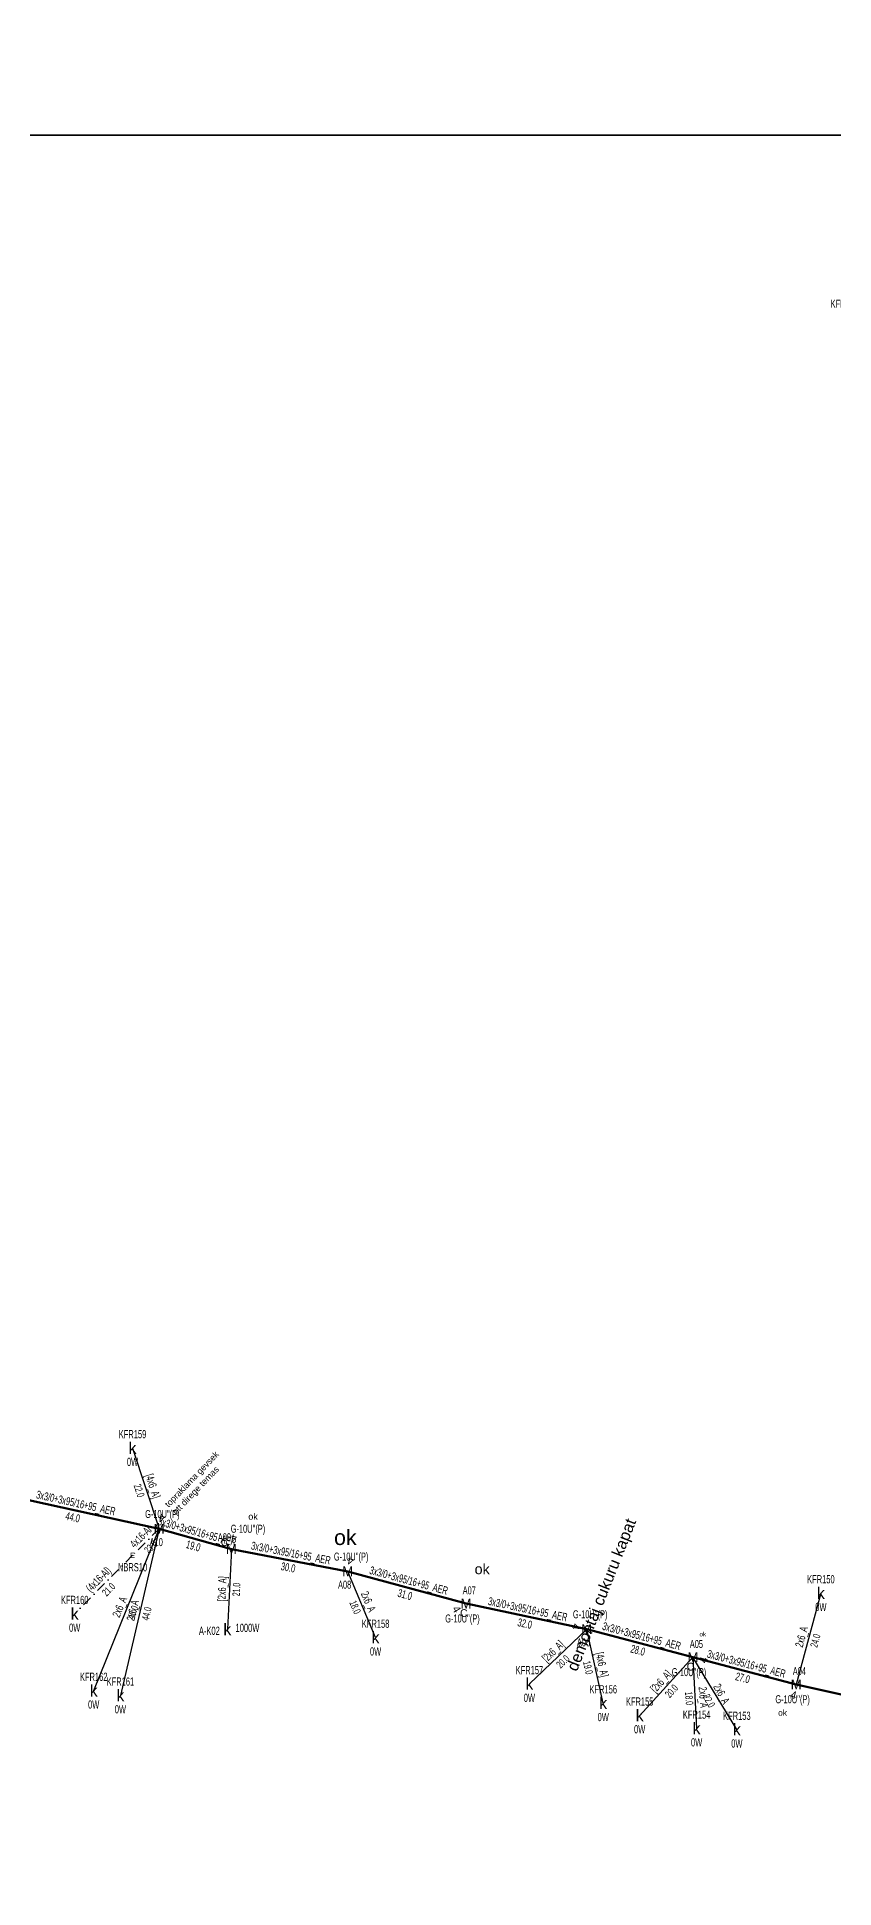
# Model space of a CAD drawing. Header units: millimetres. Extents: x 593538 to 596486, y 4087277 to 4091598.
# Drawn here: x 594641.7 to 594845.9, y 4088988.5 to 4089462.6 of the extents above; entities that cross this region are included whole.
import ezdxf
from ezdxf.enums import TextEntityAlignment as Align

# ---------------------------------------------------------------- set-up
doc = ezdxf.new("R2010")
doc.units = ezdxf.units.MM
doc.linetypes.add('DASHDOT', pattern=[5, 2.5, -1.25, 0, -1.25])
doc.layers.add('ANTET', color=250, linetype='Continuous')
for name, color, linetype, lineweight in [('DIREK_OG_YENI', 10, 'Continuous', 25), ('HAT_ABONE_HAVAI_BYSK', 30, 'Continuous', 30), ('HAT_ABONE_HAVAI_YENI', 30, 'Continuous', 30), ('HAT_ABONE_YERALTI_MEVCUT', 56, 'DASHDOT', 30), ('HAT_ABONE_YERALTI_YENI', 30, 'DASHDOT', 30), ('HAT_OG_HAVAI_YENI', 1, 'Continuous', 70), ('KOFRE_ABONE_MEVCUT', 6, 'Continuous', 25), ('KOFRE_AG_MEVCUT', 6, 'Continuous', 25), ('NODE_ABONE_YENI', 5, 'Continuous', 25), ('Remarks', 1, 'Continuous', 25)]:
    doc.layers.add(name, color=color, linetype=linetype, lineweight=lineweight)
doc.styles.add('Direk', font='B_CAD')
doc.styles.add('New TextStyle_0', font='ARIALUNI.ttf')
doc.styles.get("Standard").update_dxf_attribs({"font": 'Arial'})

msp = doc.modelspace()

# ---------------------------------------------------------------- linework, layer by layer
at = {"layer": 'ANTET', "flags": 128}
for points in [[(593952.5, 4089437.5), (593952.5, 4090517.5), (596292.5, 4090517.5), (596292.5, 4089437.5), (593952.5, 4089437.5)], [(593537.5, 4088357.5), (593537.5, 4089437.5), (596057.5, 4089437.5), (596057.5, 4088357.5), (593537.5, 4088357.5)]]:
    msp.add_lwpolyline(points, close=True, dxfattribs=at)
at = {"layer": 'HAT_ABONE_HAVAI_BYSK'}
for p, q in [((594666.18, 4089101.21), (594673, 4089080.53)), ((594691.51, 4089075.34), (594690.47, 4089054.77)), ((594782.53, 4089054.82), (594767.86, 4089040.78)), ((594786.78, 4089035.85), (594782.53, 4089054.82)), ((594809.75, 4089047.63), (594796.11, 4089032.73))]:
    msp.add_line(p, q, dxfattribs=at)
at = {"layer": 'HAT_ABONE_HAVAI_YENI'}
for p, q in [((594656.23, 4089039.06), (594673, 4089080.53)), ((594673, 4089080.53), (594663.07, 4089037.84)), ((594728.45, 4089052.66), (594721.31, 4089069.61)), ((594842.54, 4089064.04), (594836.21, 4089040.66)), ((594821.01, 4089029.08), (594809.75, 4089047.63)), ((594809.75, 4089047.63), (594810.7, 4089029.37))]:
    msp.add_line(p, q, dxfattribs=at)
at = {"layer": 'HAT_ABONE_YERALTI_MEVCUT', "flags": 128}
msp.add_lwpolyline([(594666.18, 4089073.72), (594651.36, 4089058.75)], dxfattribs=at)
at = {"layer": 'HAT_ABONE_YERALTI_YENI', "flags": 128}
msp.add_lwpolyline([(594673, 4089080.53), (594666.18, 4089073.72)], dxfattribs=at)
at = {"layer": 'HAT_OG_HAVAI_YENI'}
for p, q in [((594673, 4089080.53), (594629.55, 4089090.09)), ((594691.51, 4089075.34), (594673, 4089080.53)), ((594721.31, 4089069.61), (594691.51, 4089075.34)), ((594751.63, 4089061.35), (594721.31, 4089069.61)), ((594782.53, 4089054.82), (594751.63, 4089061.35)), ((594809.75, 4089047.63), (594782.53, 4089054.82)), ((594836.21, 4089040.66), (594809.75, 4089047.63)), ((594872.74, 4089032.57), (594836.21, 4089040.66))]:
    msp.add_line(p, q, dxfattribs=at)

# ---------------------------------------------------------------- texts
at = {"layer": 'DIREK_OG_YENI', "width": 0.53}
for s, p in [("G-10U''(P)", (594673.82, 4089084.31)), ("G-10U''(P)", (594695.76, 4089080.53)), ('A10', (594672.26, 4089077.11)), ('A09', (594689.73, 4089078.36)), ("G-10U''(P)", (594722.19, 4089073.4)), ('A08', (594720.52, 4089066.2)), ('A07', (594752.45, 4089064.75)), ("G-10U''(P)", (594750.71, 4089057.55)), ("G-10U''(P)", (594783.43, 4089058.62)), ('A06', (594781.72, 4089051.42)), ('A05', (594810.64, 4089051.01)), ("G-10U''(P)", (594808.74, 4089043.81)), ('A04', (594837.03, 4089044.06)), ("G-10U''(P)", (594835.29, 4089036.86))]:
    msp.add_text(s, height=2.05, dxfattribs=at).set_placement(p, align=Align.MIDDLE_CENTER)
at = {"layer": 'DIREK_OG_YENI', "style": 'Direk'}
for p in [(594673, 4089080.53), (594691.51, 4089075.34), (594721.31, 4089069.61), (594751.63, 4089061.35), (594782.53, 4089054.82), (594809.75, 4089047.63), (594836.21, 4089040.66)]:
    msp.add_text('M', height=2.5, dxfattribs=at).set_placement(p, align=Align.MIDDLE_CENTER)
at = {"layer": 'DIREK_OG_YENI', "color": 32, "style": 'Direk'}
for rotation, p in [(526.0603, (594673.68, 4089083.24)), (527.8937, (594692.09, 4089078.08)), (525.8447, (594722, 4089072.32)), (300.588, (594749.21, 4089059.92)), (257.3588, (594779.79, 4089055.43)), (435.2294, (594812.46, 4089046.91)), (345.8083, (594835.52, 4089037.94))]:
    msp.add_text('4', height=2, rotation=rotation, dxfattribs=at).set_placement(p, align=Align.MIDDLE_CENTER)
at = {"layer": 'DIREK_OG_YENI', "color": 4, "style": 'Direk'}
for p in [(594689.74, 4089077.11), (594751.04, 4089058.92), (594809.11, 4089045.21)]:
    msp.add_text('C', height=2, dxfattribs=at).set_placement(p, align=Align.MIDDLE_CENTER)
at = {"layer": 'HAT_ABONE_HAVAI_BYSK', "lineweight": 30, "width": 0.53}
for s, rotation, p in [('22.0', 288.2524, (594668.78, 4089090.6)), ('21.0', 447.1257, (594691.84, 4089065.01, 297345.24)), ('20.0', 403.7415, (594775.78, 4089047.19)), ('19.0', 282.6419, (594783.82, 4089045.15)), ('20.0', 407.5349, (594803.56, 4089039.6))]:
    msp.add_text(s, height=1.9, rotation=rotation, dxfattribs=at).set_placement(p, align=Align.TOP_CENTER)
for s, rotation, p in [('[4x6_A]', 288.2524, (594670.4, 4089091.14)), ('[2x6_A]', 447.1257, (594690.14, 4089065.1, 297345.24)), ('[2x6_A]', 403.7415, (594774.6, 4089048.42)), ('[4x6_A]', 282.6419, (594785.48, 4089045.52)), ('[2x6_A]', 407.5349, (594802.3, 4089040.75))]:
    msp.add_text(s, height=2.05, rotation=rotation, dxfattribs=at).set_placement(p, align=Align.CENTER)
at = {"layer": 'HAT_ABONE_HAVAI_YENI', "lineweight": 30, "width": 0.53}
for rotation, p in [(67.9796, (594663.83, 4089060.11)), (292.833, (594725.66, 4089061.46)), (436.9018, (594667.21, 4089059.38)), (434.8412, (594838.55, 4089052.57)), (274.5767, (594811.43, 4089037.3)), (299.004, (594816.2, 4089037.74))]:
    msp.add_text('2x6_A', height=2.05, rotation=rotation, dxfattribs=at).set_placement(p, align=Align.CENTER)
for s, rotation, p in [('45.0', 67.9796, (594665.4, 4089059.47)), ('44.0', 436.9018, (594668.86, 4089058.99)), ('18.0', 292.833, (594724.1, 4089060.8)), ('24.0', 434.8412, (594840.19, 4089052.12)), ('18.0', 274.5767, (594809.74, 4089037.16)), ('22.0', 299.004, (594814.72, 4089036.92))]:
    msp.add_text(s, height=1.9, rotation=rotation, dxfattribs=at).set_placement(p, align=Align.TOP_CENTER)
at = {"layer": 'HAT_ABONE_YERALTI_MEVCUT', "lineweight": 30, "width": 0.53}
msp.add_text('(4x16-Al)', height=2.05, rotation=405.2604, dxfattribs=at).set_placement((594658.17, 4089066.84), align=Align.CENTER)
msp.add_text('21.0', height=1.9, rotation=405.2604, dxfattribs=at).set_placement((594659.37, 4089065.64), align=Align.TOP_CENTER)
at = {"layer": 'HAT_ABONE_YERALTI_YENI', "lineweight": 30, "width": 0.53}
msp.add_text('4x16-Al', height=2.05, rotation=404.9643, dxfattribs=at).set_placement((594668.99, 4089077.72), align=Align.CENTER)
msp.add_text('23.0', height=1.9, rotation=404.9643, dxfattribs=at).set_placement((594670.19, 4089076.52), align=Align.TOP_CENTER)
at = {"layer": 'HAT_OG_HAVAI_YENI', "lineweight": 30, "width": 0.53}
for rotation, p in [(347.5796, (594651.46, 4089086.14, 297314.78)), (344.3495, (594682.48, 4089078.75, 297336.5)), (349.1066, (594706.57, 4089073.31)), (344.7574, (594736.69, 4089066.3)), (348.0798, (594767.25, 4089058.92)), (345.1957, (594796.36, 4089052.05)), (345.2406, (594823.2, 4089044.96))]:
    msp.add_text('3x3/0+3x95/16+95_AER', height=2.05, rotation=rotation, dxfattribs=at).set_placement(p, align=Align.CENTER)
for s, rotation, p in [('44.0', 347.5796, (594651.09, 4089084.48, 297314.78)), ('19.0', 344.3495, (594682.02, 4089077.12, 297336.5)), ('30.0', 349.1066, (594706.25, 4089071.64)), ('31.0', 344.7574, (594736.25, 4089064.66)), ('32.0', 348.0798, (594766.9, 4089057.25)), ('28.0', 345.1957, (594795.92, 4089050.4)), ('27.0', 345.2406, (594822.76, 4089043.32))]:
    msp.add_text(s, height=2.05, rotation=rotation, dxfattribs=at).set_placement(p, align=Align.TOP_CENTER)
at = {"layer": 'KOFRE_ABONE_MEVCUT', "width": 0.6}
for s, p in [('KFR149', (594848.55, 4089393.26)), ('KFR159', (594666.18, 4089103.71)), ('KFR150', (594842.54, 4089066.54)), ('KFR160', (594651.36, 4089061.25)), ('KFR158', (594728.45, 4089055.16)), ('KFR162', (594656.23, 4089041.56)), ('KFR157', (594767.86, 4089043.28)), ('KFR161', (594663.07, 4089040.34)), ('KFR156', (594786.78, 4089038.35)), ('KFR155', (594796.11, 4089035.23)), ('KFR154', (594810.7, 4089031.87)), ('KFR153', (594821.01, 4089031.58))]:
    msp.add_text(s, height=2.1, dxfattribs=at).set_placement(p, align=Align.CENTER)
at = {"layer": 'KOFRE_ABONE_MEVCUT', "style": 'Direk'}
for p in [(594666.18, 4089101.21), (594842.54, 4089064.04), (594651.36, 4089058.75), (594728.45, 4089052.66), (594656.23, 4089039.06), (594663.07, 4089037.84), (594767.86, 4089040.78), (594786.78, 4089035.85), (594796.11, 4089032.73), (594810.7, 4089029.37), (594821.01, 4089029.08)]:
    msp.add_text('k', height=3, dxfattribs=at).set_placement(p, align=Align.MIDDLE_CENTER)
at = {"layer": 'KOFRE_ABONE_MEVCUT', "width": 0.6}
for p in [(594666.18, 4089098.71), (594842.54, 4089061.54), (594651.36, 4089056.25), (594728.45, 4089050.16), (594767.86, 4089038.28), (594656.23, 4089036.56), (594663.07, 4089035.34), (594786.78, 4089033.35), (594796.11, 4089030.23), (594810.7, 4089026.87), (594821.01, 4089026.58)]:
    msp.add_text('0W', height=2.1, dxfattribs=at).set_placement(p, align=Align.TOP_CENTER)
at = {"layer": 'KOFRE_AG_MEVCUT', "width": 0.6}
for s, p in [('A-K02', (594685.86, 4089054.39)), ('1000W', (594695.63, 4089055.15))]:
    msp.add_text(s, height=2.1, dxfattribs=at).set_placement(p, align=Align.MIDDLE_CENTER)
at = {"layer": 'KOFRE_AG_MEVCUT', "style": 'Direk'}
msp.add_text('k', height=3, dxfattribs=at).set_placement((594690.47, 4089054.77), align=Align.MIDDLE_CENTER)
at = {"layer": 'NODE_ABONE_YENI', "width": 0.6}
msp.add_text('NBRS10', height=2.1, dxfattribs=at).set_placement((594666.18, 4089071.72), align=Align.TOP_CENTER)
at = {"layer": 'NODE_ABONE_YENI', "style": 'Direk'}
msp.add_text('E', height=1.4, dxfattribs=at).set_placement((594666.18, 4089073.72), align=Align.MIDDLE_CENTER)
at = {"layer": 'Remarks', "lineweight": 0, "attachment_point": 1, "style": 'New TextStyle_0'}
for s, insert, char_height, rotation in [('topraklama gevsek^Jptt direge temas', (594674.26, 4089086.98), 1.6053, 46.1711), ('demontaj cukuru kapat', (594777.28, 4089044.87), 2.938, 68.4572)]:
    msp.add_mtext(s, dxfattribs=dict(at, insert=insert, char_height=char_height, rotation=rotation))
for insert, char_height in [((594695.83, 4089084.49), 1.663), ((594717.8, 4089080.29), 3.926), ((594753.82, 4089071.51), 2.622), ((594811.43, 4089054.12), 1.15), ((594831.58, 4089034.18), 1.54)]:
    msp.add_mtext('ok', dxfattribs=dict(at, insert=insert, char_height=char_height))

doc.saveas('drawing.dxf')
